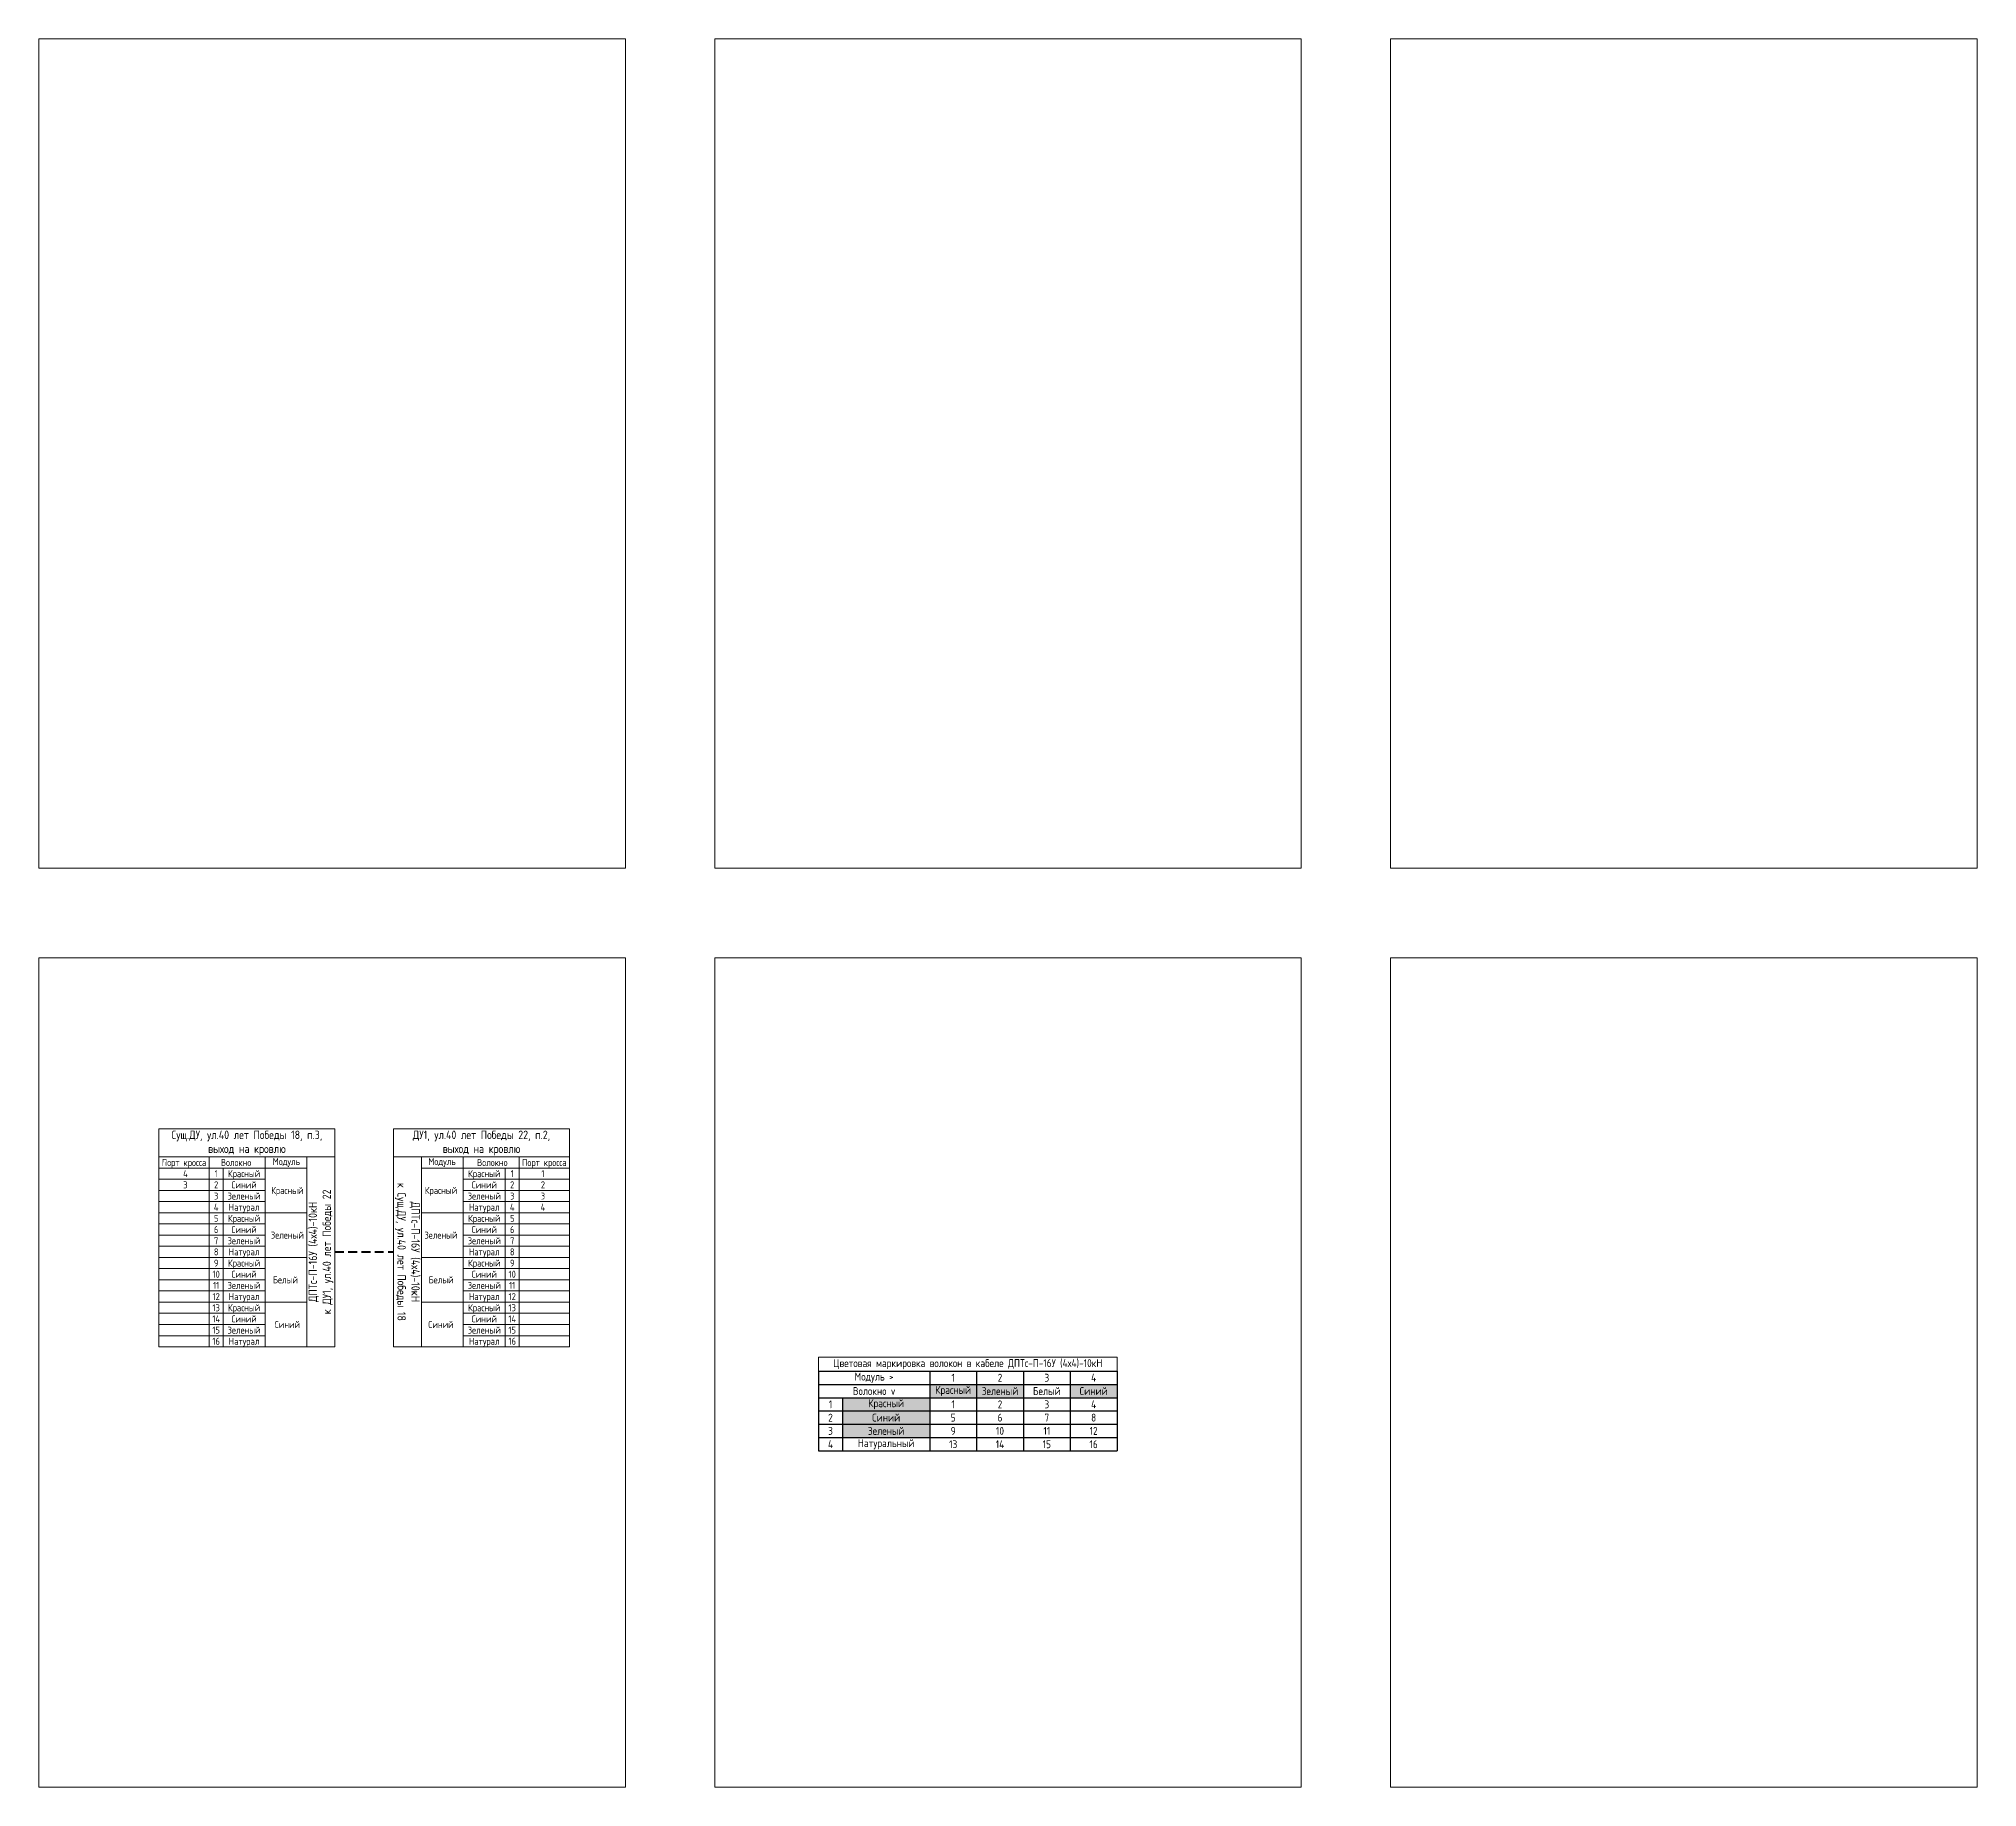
# Model space of a CAD drawing. Header units: millimetres. Extents: x -6680 to 6456, y 1671 to 6150.
# Drawn here: x -2253 to -1559, y 5524 to 6150 of the extents above; entities that cross this region are included whole.
import ezdxf
from ezdxf.enums import TextEntityAlignment as Align

# ---------------------------------------------------------------- set-up
doc = ezdxf.new("R2010")
doc.units = ezdxf.units.MM
doc.linetypes.add('HIDDEN2', pattern=[4.7625, 3.175, -1.5875])
doc.layers.add('ВЭ', color=1, linetype='Continuous')
doc.styles.add('мой', font='GOST_Common.ttf', dxfattribs={"width": 0.9, "height": 3})

# ---------------------------------------------------------------- blocks, each defined once
blk = doc.blocks.new('*T4')
at = {"color": 0, "linetype": 'ByBlock', "lineweight": -2, "transparency": 16777216}
blk.add_line((0, -4.95), (106.91, -4.95), dxfattribs=at)
at = {"linetype": 'ByBlock', "lineweight": -2, "transparency": 16777216}
for p, q in [((0, -4.95), (0, -33.53)), ((39.87, -4.95), (39.87, -33.53)), ((56.63, -4.95), (56.63, -33.53)), ((73.39, -4.95), (73.39, -33.53)), ((90.15, -4.95), (90.15, -33.53)), ((106.91, -4.95), (106.91, -33.53)), ((0, -9.71), (106.91, -9.71)), ((0, -14.48), (106.91, -14.48)), ((0, -19.24), (106.91, -19.24)), ((8.65, -14.48), (8.65, -33.53)), ((0, -24), (106.91, -24)), ((0, -28.77), (106.91, -28.77)), ((0, -33.53), (106.91, -33.53))]:
    blk.add_line(p, q, dxfattribs=at)
at = {"color": 1, "linetype": 'Continuous', "true_color": 0xff0000, "transparency": 16777216}
for points in [[(39.87, -9.71), (39.87, -14.48), (56.63, -9.71), (56.63, -14.48)], [(8.65, -14.48), (8.65, -19.24), (39.87, -14.48), (39.87, -19.24)]]:
    blk.add_solid(points, dxfattribs=at)
at = {"color": 3, "linetype": 'Continuous', "true_color": 0x00ff00, "transparency": 16777216}
for points in [[(56.63, -9.71), (56.63, -14.48), (73.39, -9.71), (73.39, -14.48)], [(8.65, -24), (8.65, -28.77), (39.87, -24), (39.87, -28.77)]]:
    blk.add_solid(points, dxfattribs=at)
at = {"color": 150, "linetype": 'Continuous', "true_color": 0x3399ff, "transparency": 16777216}
for points in [[(90.15, -9.71), (90.15, -14.48), (106.91, -9.71), (106.91, -14.48)], [(8.65, -19.24), (8.65, -24), (39.87, -19.24), (39.87, -24)]]:
    blk.add_solid(points, dxfattribs=at)
at = {"layer": 'Defpoints', "color": 8, "linetype": 'ByBlock', "lineweight": 0, "transparency": 16777216}
for p, q in [((0, 0), (106.91, 0)), ((0, 0), (0, -4.95)), ((106.91, 0), (106.91, -4.95))]:
    blk.add_line(p, q, dxfattribs=at)
at = {"color": 0, "linetype": 'Continuous', "lineweight": 15, "transparency": 16777216, "attachment_point": 5, "style": 'мой'}
for s, insert, char_height, width in [('Цветовая маркировка волокон в кабеле ДПТс-П-16У (4х4)-10кН', (53.46, -2.48), 2.8222, 103.9133), ('Модуль >', (19.94, -7.33), 2.822, 36.8711), ('{\\fGOST Common|b0|i0|c0;1', (48.25, -7.33), 2.8222, 13.7606), ('{\\fGOST Common|b0|i0|c0;2', (65.01, -7.33), 2.8222, 13.7606), ('{\\fGOST Common|b0|i0|c0;3', (81.77, -7.33), 2.8222, 13.7606), ('{\\fGOST Common|b0|i0|c0;4', (98.53, -7.33), 2.8222, 13.7606), ('Волокно v', (19.94, -12.1), 2.822, 36.8711), ('{\\fGOST Common|b0|i0|c0;Красный', (48.25, -12.1), 2.8222, 13.7606), ('{\\fGOST Common|b0|i0|c0;Зеленый', (65.01, -12.1), 2.8222, 13.7606), ('{\\fGOST Common|b0|i0|c0;Белый', (81.77, -12.1), 2.8222, 13.7606), ('{\\fGOST Common|b0|i0|c0;Синий', (98.53, -12.1), 2.8222, 13.7606), ('{\\fGOST Common|b0|i0|c0;2', (4.32, -21.62), 2.8222, 5.6467), ('{\\fGOST Common|b0|i0|c0;1', (4.32, -16.86), 2.8222, 5.6467), ('{\\fGOST Common|b0|i0|c0;Красный', (24.26, -16.86), 2.8222, 28.2244), ('Синий', (24.26, -21.62), 2.822, 28.2244), ('{\\fGOST Common|b0|i0|c0;5', (48.25, -21.62), 2.8222, 13.7606), ('{\\fGOST Common|b0|i0|c0;1', (48.25, -16.86), 2.8222, 13.7606), ('{\\fGOST Common|b0|i0|c0;2', (65.01, -16.86), 2.8222, 13.7606), ('{\\fGOST Common|b0|i0|c0;6', (65.01, -21.62), 2.8222, 13.7606), ('{\\fGOST Common|b0|i0|c0;3', (81.77, -16.86), 2.8222, 13.7606), ('{\\fGOST Common|b0|i0|c0;7', (81.77, -21.62), 2.8222, 13.7606), ('{\\fGOST Common|b0|i0|c0;4', (98.53, -16.86), 2.8222, 13.7606), ('{\\fGOST Common|b0|i0|c0;8', (98.53, -21.62), 2.8222, 13.7606), ('{\\fGOST Common|b0|i0|c0;3', (4.32, -26.38), 2.8222, 5.6467), ('Зеленый', (24.26, -26.38), 2.822, 28.2244), ('{\\fGOST Common|b0|i0|c0;9', (48.25, -26.38), 2.8222, 13.7606), ('{\\fGOST Common|b0|i0|c0;10', (65.01, -26.38), 2.8222, 13.7606), ('{\\fGOST Common|b0|i0|c0;11', (81.77, -26.38), 2.8222, 13.7606), ('{\\fGOST Common|b0|i0|c0;12', (98.53, -26.38), 2.8222, 13.7606), ('{\\fGOST Common|b0|i0|c0;4', (4.32, -31.15), 2.8222, 5.6467), ('Натуральный', (24.26, -31.15), 2.8222, 28.2244), ('{\\fGOST Common|b0|i0|c0;13', (48.25, -31.15), 2.8222, 13.7606), ('{\\fGOST Common|b0|i0|c0;14', (65.01, -31.15), 2.8222, 13.7606), ('{\\fGOST Common|b0|i0|c0;15', (81.77, -31.15), 2.8222, 13.7606), ('{\\fGOST Common|b0|i0|c0;16', (98.53, -31.15), 2.8222, 13.7606)]:
    blk.add_mtext(s, dxfattribs=dict(at, insert=insert, char_height=char_height, width=width))
blk = doc.blocks.new('*U172')
at = {"color": 7, "linetype": 'Continuous', "lineweight": 20}
blk.add_lwpolyline([(8, -1.5), (8, 2.5), (-7, 2.5), (-7, -1.5)], close=True, dxfattribs=at)
blk = doc.blocks.new('*U173')
at = {"color": 0, "linetype": 'ByBlock', "lineweight": -2, "transparency": 16777216}
for p in [(0, 0), (0, -4), (0, -8), (0, -12), (0, -16), (0, -20), (0, -24), (0, -28), (0, -32), (0, -36), (0, -40), (0, -44), (0, -48), (0, -52), (0, -56), (0, -60)]:
    blk.add_blockref('*U172', p, dxfattribs=at)
blk = doc.blocks.new('*U174')
at = {"color": 7, "linetype": 'Continuous', "lineweight": 20}
blk.add_lwpolyline([(-1, -2.5), (-1, 1.5), (-6, 1.5), (-6, -2.5)], close=True, dxfattribs=at)
blk = doc.blocks.new('*U138')
at = {"color": 0, "linetype": 'ByBlock', "lineweight": -2, "transparency": 16777216}
for p in [(0, 0), (0, -4), (0, -8), (0, -12), (0, -16), (0, -20), (0, -24), (0, -28), (0, -32), (0, -36), (0, -40), (0, -44), (0, -48), (0, -52), (0, -56), (0, -60)]:
    blk.add_blockref('*U174', p, dxfattribs=at)
blk = doc.blocks.new('*U139')
at = {"color": 7, "linetype": 'Continuous', "lineweight": 20}
blk.add_lwpolyline([(8, -1.5), (8, 2.5), (-10, 2.5), (-10, -1.5)], close=True, dxfattribs=at)
blk = doc.blocks.new('*U140')
at = {"color": 0, "linetype": 'ByBlock', "lineweight": -2, "transparency": 16777216}
for p in [(0, 0), (0, -4), (0, -8), (0, -12), (0, -16), (0, -20), (0, -24), (0, -28), (0, -32), (0, -36), (0, -40), (0, -44), (0, -48), (0, -52), (0, -56), (0, -60), (0, -64)]:
    blk.add_blockref('*U139', p, dxfattribs=at)
blk = doc.blocks.new('*U141')
at = {"color": 7, "linetype": 'Continuous', "lineweight": 20}
blk.add_lwpolyline([(8, -1.5), (8, 2.5), (-7, 2.5), (-7, -1.5)], close=True, dxfattribs=at)
blk = doc.blocks.new('*U142')
at = {"color": 0, "linetype": 'ByBlock', "lineweight": -2, "transparency": 16777216}
for p in [(0, 0), (0, -4), (0, -8), (0, -12), (0, -16), (0, -20), (0, -24), (0, -28), (0, -32), (0, -36), (0, -40), (0, -44), (0, -48), (0, -52), (0, -56), (0, -60)]:
    blk.add_blockref('*U141', p, dxfattribs=at)
blk = doc.blocks.new('*U143')
at = {"color": 7, "linetype": 'Continuous', "lineweight": 20}
blk.add_lwpolyline([(-1, -2.5), (-1, 1.5), (-6, 1.5), (-6, -2.5)], close=True, dxfattribs=at)
blk = doc.blocks.new('*U144')
at = {"color": 0, "linetype": 'ByBlock', "lineweight": -2, "transparency": 16777216}
for p in [(0, 0), (0, -4), (0, -8), (0, -12), (0, -16), (0, -20), (0, -24), (0, -28), (0, -32), (0, -36), (0, -40), (0, -44), (0, -48), (0, -52), (0, -56), (0, -60)]:
    blk.add_blockref('*U143', p, dxfattribs=at)
blk = doc.blocks.new('*U145')
at = {"color": 7, "linetype": 'Continuous', "lineweight": 20}
blk.add_lwpolyline([(8, -1.5), (8, 2.5), (-10, 2.5), (-10, -1.5)], close=True, dxfattribs=at)
blk = doc.blocks.new('*U146')
at = {"color": 0, "linetype": 'ByBlock', "lineweight": -2, "transparency": 16777216}
for p in [(0, 0), (0, -4), (0, -8), (0, -12), (0, -16), (0, -20), (0, -24), (0, -28), (0, -32), (0, -36), (0, -40), (0, -44), (0, -48), (0, -52), (0, -56), (0, -60), (0, -64)]:
    blk.add_blockref('*U145', p, dxfattribs=at)
blk = doc.blocks.new('*U131')
at = {"color": 7, "linetype": 'Continuous', "lineweight": 15}
blk.add_lwpolyline([(7.5, 8), (-7.5, 8), (-7.5, -8), (7.5, -8)], close=True, dxfattribs=at)
blk = doc.blocks.new('*U132')
at = {"color": 0, "linetype": 'ByBlock', "lineweight": -2, "transparency": 16777216}
for p in [(0, 0), (0, -16), (0, -32), (0, -48)]:
    blk.add_blockref('*U131', p, dxfattribs=at)
blk = doc.blocks.new('*U136')
at = {"color": 7, "linetype": 'Continuous', "lineweight": 15}
blk.add_lwpolyline([(7.5, 8), (-7.5, 8), (-7.5, -8), (7.5, -8)], close=True, dxfattribs=at)
blk = doc.blocks.new('*U137')
at = {"color": 0, "linetype": 'ByBlock', "lineweight": -2, "transparency": 16777216}
for p in [(0, 0), (0, -16), (0, -32), (0, -48)]:
    blk.add_blockref('*U136', p, dxfattribs=at)
blk = doc.blocks.new('*U221')
at = {"layer": 'ВЭ', "color": 250, "linetype": 'ByBlock', "lineweight": 18}
blk.add_lwpolyline([(-105, -148.5), (105, -148.5), (105, 148.5), (-105, 148.5), (-105, -148.5)], dxfattribs=at)
blk = doc.blocks.new('*U222')
at = {"layer": 'Defpoints', "color": 0, "linetype": 'ByBlock', "lineweight": -2, "transparency": 16777216}
for p in [(1210, 0), (1452, 0), (1694, 0), (1210, -329), (1452, -329), (1694, -329)]:
    blk.add_blockref('*U221', p, dxfattribs=at)

msp = doc.modelspace()

# ---------------------------------------------------------------- linework, layer by layer
at = {"color": 7, "linetype": 'Continuous', "lineweight": 15}
for points in [[(-2209.99, 5749.67), (-2146.99, 5749.67), (-2146.99, 5759.67), (-2209.99, 5759.67)], [(-2063, 5749.67), (-2126, 5749.67), (-2126, 5759.67), (-2063, 5759.67)], [(-2171.99, 5749.67), (-2156.99, 5749.67), (-2156.99, 5745.67), (-2171.99, 5745.67)], [(-2156.99, 5749.67), (-2146.99, 5749.67), (-2146.99, 5681.67), (-2156.99, 5681.67)], [(-2116, 5749.67), (-2126, 5749.67), (-2126, 5681.67), (-2116, 5681.67)], [(-2101, 5749.67), (-2116, 5749.67), (-2116, 5745.67), (-2101, 5745.67)]]:
    msp.add_lwpolyline(points, close=True, dxfattribs=at)
at = {"color": 5, "linetype": 'HIDDEN2', "lineweight": 50}
msp.add_lwpolyline([(-2146.99, 5715.67), (-2126, 5715.67)], dxfattribs=at)

# ---------------------------------------------------------------- block references
at = {"color": 7, "linetype": 'Continuous', "lineweight": 15}
for name, p in [('*U140', (-2199.99, 5747.17)), ('*U138', (-2185.99, 5744.17)), ('*U173', (-2179.99, 5743.17)), ('*U132', (-2164.49, 5737.67)), ('*U137', (-2108.5, 5737.67))]:
    msp.add_blockref(name, p, dxfattribs=at)
at = {"color": 7, "linetype": 'Continuous', "lineweight": 15, "xscale": -1}
for name, p in [('*U146', (-2073, 5747.17)), ('*U142', (-2093, 5743.17)), ('*U144', (-2087, 5744.17))]:
    msp.add_blockref(name, p, dxfattribs=at)
msp.add_blockref('*T4', (-1973.87, 5677.95))
at = {"layer": 'Defpoints'}
msp.add_blockref('*U222', (-3358, 6001.5), dxfattribs=at)

# ---------------------------------------------------------------- texts
at = {"color": 7, "style": 'мой', "width": 0.9}
for s, rotation, p in [('Порт кросса', 359.86157, (-2200.99, 5747.67)), ('Порт кросса', 0.13843, (-2072, 5747.67)), ('4', 0.13843, (-2200.49, 5743.67)), ('3', 0.13843, (-2200.49, 5739.67)), ('Красный', 0.13843, (-2179.49, 5743.67)), ('Синий', 0.13843, (-2179.49, 5739.67)), ('Красный', 0.13843, (-2093.5, 5743.67)), ('Синий', 0.13843, (-2093.5, 5739.67)), ('2', 359.86157, (-2072.5, 5739.67)), ('1', 359.86157, (-2072.5, 5743.67)), ('Зеленый', 0.13843, (-2179.49, 5735.67)), ('Натурал', 0.13843, (-2179.49, 5731.67)), ('Красный', 359.86157, (-2163.99, 5737.67)), ('Красный', 0.13843, (-2109, 5737.67)), ('Зеленый', 0.13843, (-2093.5, 5735.67)), ('Натурал', 0.13843, (-2093.5, 5731.67)), ('4', 359.86157, (-2072.5, 5731.67)), ('3', 359.86157, (-2072.5, 5735.67)), ('Красный', 0.13843, (-2179.49, 5727.67)), ('Красный', 0.13843, (-2093.5, 5727.67)), ('Зеленый', 0.13843, (-2179.49, 5719.67)), ('Синий', 0.13843, (-2179.49, 5723.67)), ('Зеленый', 359.86157, (-2163.99, 5721.67)), ('Зеленый', 0.13843, (-2109, 5721.67)), ('Зеленый', 0.13843, (-2093.5, 5719.67)), ('Синий', 0.13843, (-2093.5, 5723.67)), ('Красный', 0.13843, (-2179.49, 5711.67)), ('Натурал', 0.13843, (-2179.49, 5715.67)), ('Красный', 0.13843, (-2093.5, 5711.67)), ('Натурал', 0.13843, (-2093.5, 5715.67)), ('Зеленый', 0.13843, (-2179.49, 5703.67)), ('Синий', 0.13843, (-2179.49, 5707.67)), ('Белый ', 359.86157, (-2163.99, 5705.67)), ('Белый ', 0.13843, (-2108.23, 5705.67)), ('Зеленый', 0.13843, (-2093.5, 5703.67)), ('Синий', 0.13843, (-2093.5, 5707.67)), ('Натурал', 0.13843, (-2179.49, 5699.67)), ('Натурал', 0.13843, (-2093.5, 5699.67)), ('Красный', 0.13843, (-2179.49, 5695.67)), ('Синий', 0.13843, (-2179.49, 5691.67)), ('Синий', 359.86157, (-2163.99, 5689.67)), ('Синий', 0.13843, (-2109, 5689.67)), ('Красный', 0.13843, (-2093.5, 5695.67)), ('Синий', 0.13843, (-2093.5, 5691.67)), ('Зеленый', 0.13843, (-2179.49, 5687.67)), ('Натурал', 0.13843, (-2179.49, 5683.67)), ('Зеленый', 0.13843, (-2093.5, 5687.67)), ('Натурал', 0.13843, (-2093.5, 5683.67))]:
    msp.add_text(s, height=2.5, rotation=rotation, dxfattribs=at).set_placement(p, align=Align.MIDDLE_CENTER)
for s, rotation, p in [('Волокно', 359.86157, (-2182.36, 5747.67)), ('Модуль', 359.86157, (-2164.36, 5747.67)), ('Модуль', 0.13843, (-2108.63, 5747.67)), ('Волокно', 0.13843, (-2090.63, 5747.67)), ('2', 359.86157, (-2189.49, 5739.67)), ('1', 359.86157, (-2189.49, 5743.67)), ('2', 0.13843, (-2083.5, 5739.67)), ('1', 0.13843, (-2083.5, 5743.67)), ('4', 359.86157, (-2189.49, 5731.67)), ('3', 359.86157, (-2189.49, 5735.67)), ('4', 0.13843, (-2083.5, 5731.67)), ('3', 0.13843, (-2083.5, 5735.67)), ('5', 359.86157, (-2189.49, 5727.67)), ('5', 0.13843, (-2083.5, 5727.67)), ('7', 359.86157, (-2189.49, 5719.67)), ('6', 359.86157, (-2189.49, 5723.67)), ('7', 0.13843, (-2083.5, 5719.67)), ('6', 0.13843, (-2083.5, 5723.67)), ('9', 359.86157, (-2189.49, 5711.67)), ('8', 359.86157, (-2189.49, 5715.67)), ('9', 0.13843, (-2083.5, 5711.67)), ('8', 0.13843, (-2083.5, 5715.67)), ('10', 359.86157, (-2189.49, 5707.67)), ('11', 359.86157, (-2189.49, 5703.67)), ('10', 0.13843, (-2083.5, 5707.67)), ('11', 0.13843, (-2083.5, 5703.67)), ('12', 359.86157, (-2189.49, 5699.67)), ('12', 0.13843, (-2083.5, 5699.67)), ('14', 359.86157, (-2189.49, 5691.67)), ('13', 359.86157, (-2189.49, 5695.67)), ('14', 0.13843, (-2083.5, 5691.67)), ('13', 0.13843, (-2083.5, 5695.67)), ('15', 359.86157, (-2189.49, 5687.67)), ('16', 359.86157, (-2189.49, 5683.67)), ('15', 0.13843, (-2083.5, 5687.67)), ('16', 0.13843, (-2083.5, 5683.67))]:
    msp.add_text(s, height=2.5, rotation=rotation, dxfattribs=at).set_placement(p, align=Align.MIDDLE)
at = {"color": 7, "linetype": 'Continuous', "lineweight": 20, "char_height": 3, "width": 63, "attachment_point": 5, "style": 'мой'}
for s, insert in [('\\pt15;Сущ.ДУ, ул.40 лет Победы 18, п.3,\\Pвыход на кровлю', (-2178.49, 5754.67)), ('\\pt15;ДУ1, ул.40 лет Победы 22, п.2, \\Pвыход на кровлю', (-2094.5, 5754.67))]:
    msp.add_mtext(s, dxfattribs=dict(at, insert=insert))
at = {"color": 7, "linetype": 'Continuous', "lineweight": 20, "char_height": 3, "width": 68, "attachment_point": 5, "style": 'мой'}
for s, insert, rotation in [('\\pt15;ДПТс-П-16У (4х4)-10кН \\Pк Сущ.ДУ, ул.40 лет Победы 18', (-2121, 5715.67), 270), ('ДПТс-П-16У (4х4)-10кН \\Pк ДУ1, ул.40 лет Победы 22', (-2151.99, 5715.67), 90)]:
    msp.add_mtext(s, dxfattribs=dict(at, insert=insert, rotation=rotation))

doc.saveas('drawing.dxf')
